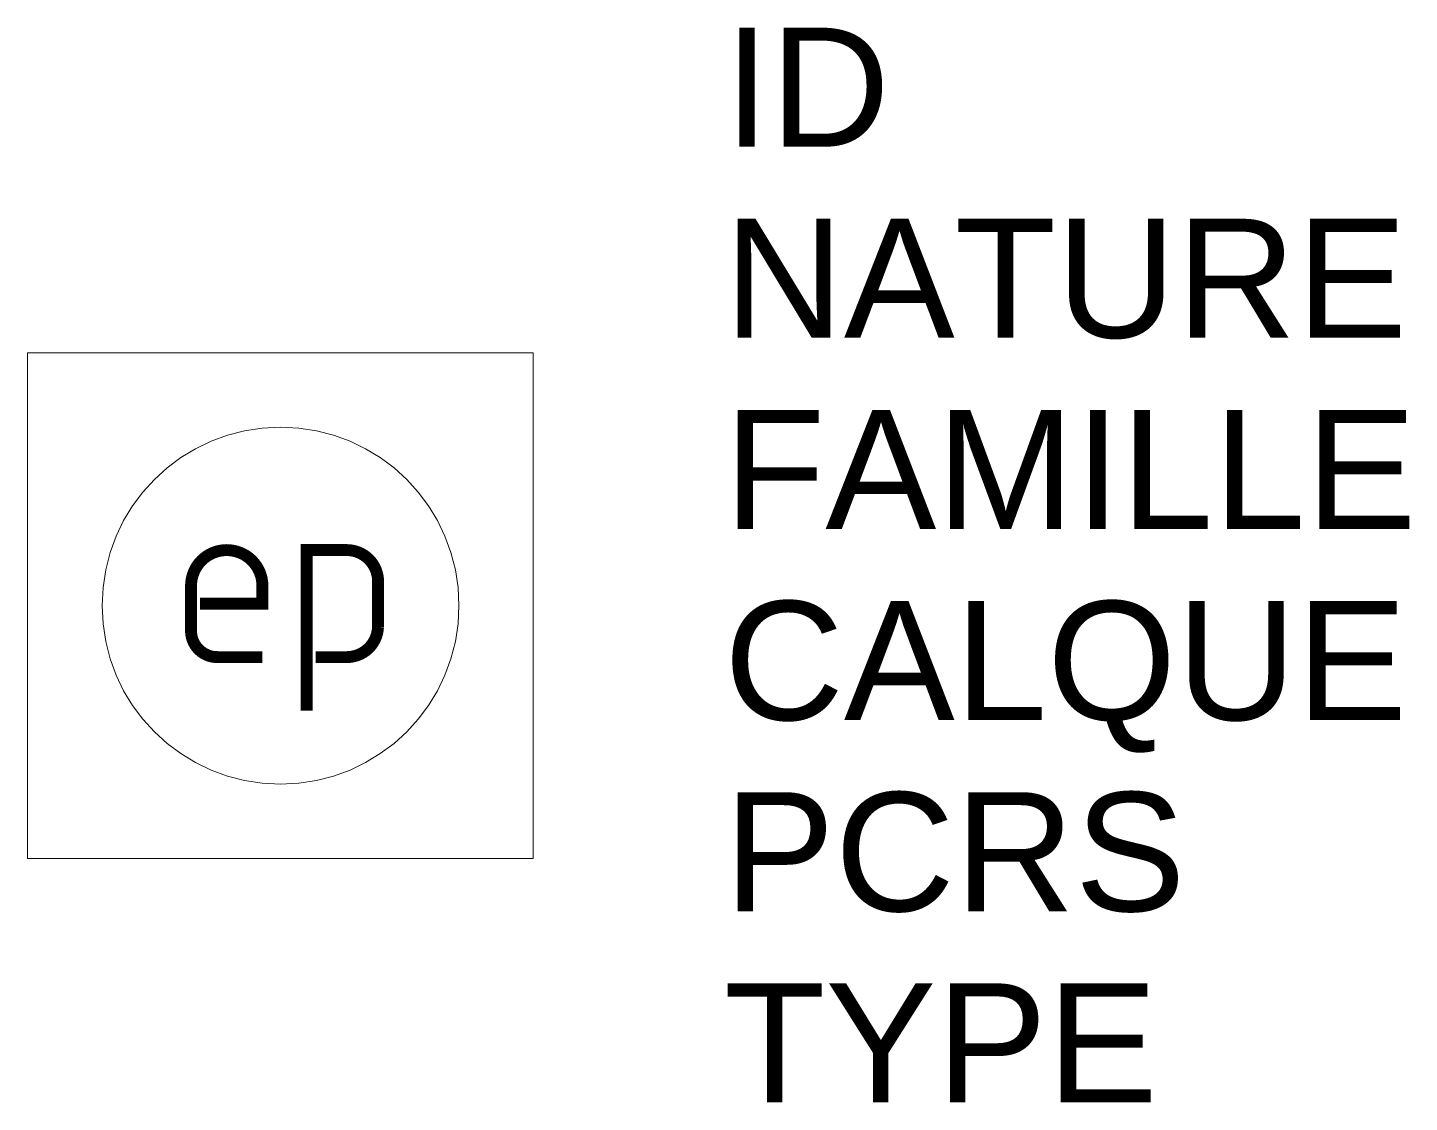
# Model space of a CAD drawing. Header units: metres. Extents: x 0 to 2.32, y -0.41 to 1.4.
import ezdxf

# ---------------------------------------------------------------- set-up
doc = ezdxf.new("R2010")
doc.units = ezdxf.units.M
doc.linetypes.add('Socle_Continu', pattern=[2.5, 2.5, 0])
doc.layers.add('EAUPL_SCS', color=5, linetype='Socle_Continu', lineweight=13, true_color=0x0000ff)
doc.styles.get("Standard").update_dxf_attribs({"font": 'arial.ttf'})

msp = doc.modelspace()

# ---------------------------------------------------------------- linework, layer by layer
at = {"layer": 'EAUPL_SCS', "linetype": 'Socle_Continu'}
msp.add_lwpolyline([(0, 0), (0.85, 0), (0.85, 0.85), (0, 0.85)], close=True, dxfattribs=at)
at = {"layer": 'EAUPL_SCS', "linetype": 'Socle_Continu', "const_width": 0.02, "flags": 128}
for points in [[(0.3947, 0.3387), (0.3196, 0.3387, -0.424), (0.2747, 0.3836), (0.2747, 0.4587, -0.997785), (0.3947, 0.4587), (0.3947, 0.4286), (0.2897, 0.4286)], [(0.4692, 0.2485), (0.4692, 0.5186), (0.5368, 0.5186, -0.410802), (0.5892, 0.4661), (0.589, 0.3882, -0.396178), (0.5368, 0.3387), (0.4842, 0.3387)]]:
    msp.add_lwpolyline(points, format="xyb", dxfattribs=at)
at = {"layer": 'EAUPL_SCS', "linetype": 'Socle_Continu'}
msp.add_circle((0.4252, 0.4252), 0.3, dxfattribs=at)

# ---------------------------------------------------------------- texts
at = {"layer": 'EAUPL_SCS', "linetype": 'Socle_Continu', "flags": 9}
for tag, p, s in [('ID', (1.1706, 1.1967), 'BP_0084'), ('NATURE', (1.1706, 0.8755), "Tampon d'eau pluviale carré"), ('FAMILLE', (1.1706, 0.5542), 'Eau pluviale'), ('CALQUE', (1.1706, 0.2329), 'EAUPL_SCS'), ('PCRS', (1.1706, -0.0884), 'AffleurantSymbole'), ('TYPE', (1.1706, -0.4097), 'NR')]:
    msp.add_attdef(tag, p, s, height=0.2, dxfattribs=at)

doc.saveas('drawing.dxf')
